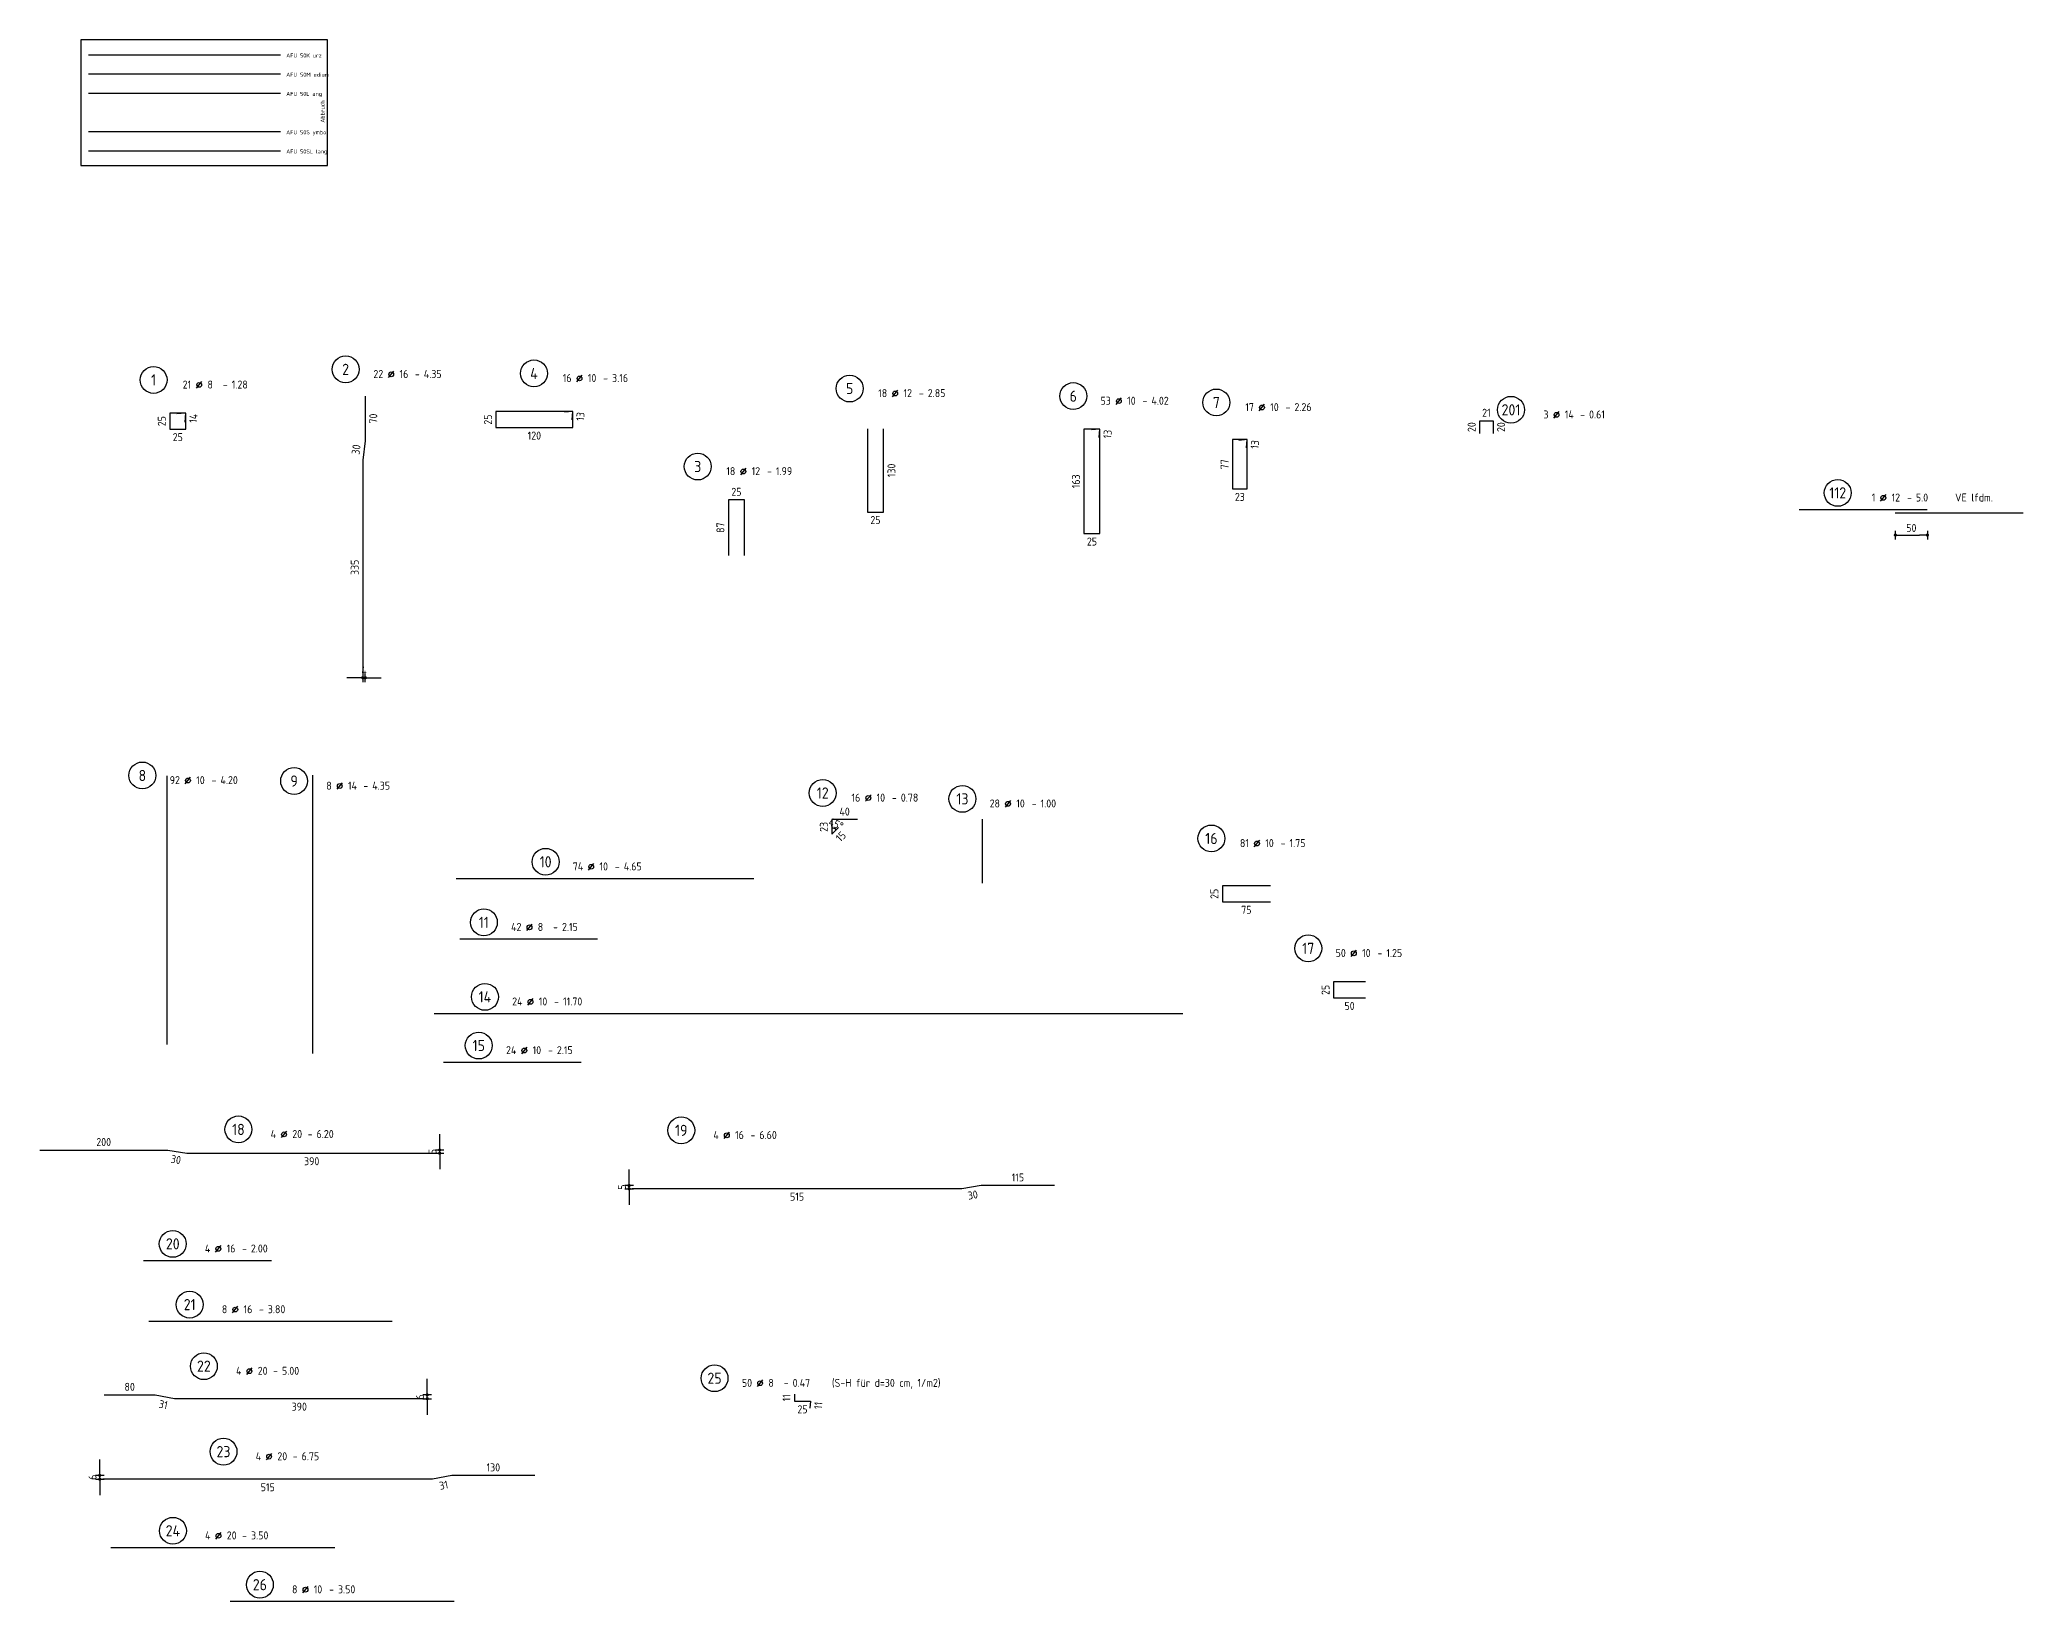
# Model space of a CAD drawing. Extents: x 44 to 147, y 26 to 69.
# Drawn here: x 116.35 to 147.34, y 43.85 to 68.25 of the extents above; entities that cross this region are included whole.
import ezdxf
from ezdxf.enums import TextEntityAlignment as Align

# ---------------------------------------------------------------- set-up
doc = ezdxf.new("R2010")
doc.units = 0
doc.header["$LTSCALE"] = 0.5
doc.linetypes.add('AUSGEZOGEN', pattern=[1000.01, 1000, 0.01])
for name, color, linetype in [('AFU', 7, 'Continuous'), ('MASSE', 7, 'Continuous'), ('RND', 7, 'Continuous'), ('RND_BILD', 7, 'Continuous')]:
    doc.layers.add(name, color=color, linetype=linetype)
doc.styles.add('txt', font='isocp.shx')
doc.linetypes.add('ABBRUCH', pattern='A,0.15,-0.15,["x",Standard,S=0.07,R=0,X=-0.1,Y=-0.0238],-0.005', length=0.305)
doc.linetypes.add('AFU_50K', pattern='A,0.15,["/",Standard,S=0.2,R=0,X=-0.01,Y=-0.1],0.07,["/",Standard,S=0.2,R=0,X=-0.01,Y=-0.1],0.15', length=0.37)
doc.linetypes.add('AFU_50L', pattern='A,0.75,["/",Standard,S=0.2,R=0,X=-0.01,Y=-0.1],0.07,["/",Standard,S=0.2,R=0,X=-0.01,Y=-0.1],0.75', length=1.57)
doc.linetypes.add('AFU_50M', pattern='A,0.45,["/",Standard,S=0.2,R=0,X=-0.01,Y=-0.1],0.07,["/",Standard,S=0.2,R=0,X=-0.01,Y=-0.1],0.45', length=0.97)
doc.linetypes.add('AFU_50S', pattern='A,0,-0.15,["/",Standard,S=0.2,R=0,X=-0.01,Y=-0.1],0,-0.07,["/",Standard,S=0.2,R=0,X=-0.01,Y=-0.1],-0.15', length=0.37)
doc.linetypes.add('AFU_50SL', pattern='A,0,-0.75,["/",Standard,S=0.2,R=0,X=-0.01,Y=-0.1],0,-0.07,["/",Standard,S=0.2,R=0,X=-0.01,Y=-0.1],-0.75', length=1.57)
doc.dimstyles.new('DOT_I', dxfattribs={"dimscale": 0.5, "dimtxt": 0.25, "dimasz": 0.25, "dimexe": 0.1, "dimexo": 0.3, "dimgap": 0.1, "dimtad": 1, "dimdec": 3, "dimzin": 3, "dimtxsty": 'txt', "dimblk": 'DOT', "dimblk1": 'DOT', "dimblk2": 'DOT', "dimsah": 1, "dimcen": 0.1, "dimse1": 1, "dimse2": 1, "dimazin": 0, "dimtfac": 1, "dimtdec": 4, "dimtix": 1, "dimtmove": 2, "dimatfit": 3, "dimfxl": 0, "dimtvp": 1, "dimtolj": 1, "dimtzin": 0, "dimarcsym": 0})

# ---------------------------------------------------------------- blocks, each defined once
blk = doc.blocks.new('RND_AUSZ')
at = {"layer": 'RND', "color": 7, "linetype": 'Continuous'}
blk.add_line((1.341, 0.262), (1.509, 0.466), dxfattribs=at)
at = {"layer": 'RND', "color": 1, "linetype": 'Continuous'}
blk.add_circle((0, 0.52), 0.42, dxfattribs=at)
at = {"layer": 'RND', "color": 7, "linetype": 'Continuous'}
blk.add_circle((1.425, 0.364), 0.075, dxfattribs=at)
at = {"layer": 'RND', "color": 7, "linetype": 'Continuous', "style": 'txt'}
blk.add_text('-', height=0.25, dxfattribs=at).set_placement((2.163, 0.25))
at = {"layer": 'RND', "color": 1, "linetype": 'Continuous', "style": 'txt'}
blk.add_attdef('POS', text='', height=0.35, dxfattribs=at).set_placement((0, 0.52), align=Align.MIDDLE)
at = {"layer": 'RND', "color": 7, "linetype": 'Continuous', "style": 'txt'}
for tag, p in [('WIEOFT', (-0.536, 0.25)), ('STK', (1.174, 0.25))]:
    blk.add_attdef(tag, text='', height=0.25, dxfattribs=at).set_placement(p, align=Align.RIGHT)
for tag, p in [('DS', (1.683, 0.25)), ('LANG', (2.441, 0.25)), ('TEXT', (3.669, 0.25))]:
    blk.add_attdef(tag, p, '', height=0.25, dxfattribs=at)
blk = doc.blocks.new('DOT')
at = {"layer": 'MASSE', "color": 7, "linetype": 'Continuous'}
for p, q in [((0, 0), (-1, 0)), ((0, 0.54), (0, -0.54))]:
    blk.add_line(p, q, dxfattribs=at)
at = {"layer": 'MASSE', "color": 7, "linetype": 'Continuous', "const_width": 0.2}
blk.add_lwpolyline([(-0.1, 0, 1), (0.1, 0, 1)], format="xyb", close=True, dxfattribs=at)
blk = doc.blocks.new('*D19')
at = {"layer": 'DEFPOINTS', "color": 0, "linetype": 'AUSGEZOGEN', "transparency": 16777216}
for p in [(121.397, 58.278), (121.437, 58.278), (121.437, 58.278)]:
    blk.add_point(p, dxfattribs=at)
at = {"layer": 'RND', "color": 0, "linetype": 'AUSGEZOGEN', "lineweight": -2, "transparency": 16777216}
for p, q in [((121.272, 58.278), (121.147, 58.278)), ((121.397, 58.278), (121.437, 58.278)), ((121.562, 58.278), (121.687, 58.278))]:
    blk.add_line(p, q, dxfattribs=at)
at = {"layer": 'RND', "color": 0, "linetype": 'AUSGEZOGEN', "lineweight": -2, "transparency": 16777216, "xscale": 0.125, "yscale": 0.125, "zscale": 0.125}
blk.add_blockref('DOT', (121.397, 58.278), dxfattribs=at)
at = {"layer": 'RND', "color": 0, "linetype": 'AUSGEZOGEN', "lineweight": -2, "transparency": 16777216, "xscale": 0.125, "yscale": 0.125, "zscale": 0.125, "rotation": 180}
blk.add_blockref('DOT', (121.437, 58.278), dxfattribs=at)
at = {"layer": 'RND', "color": 0, "linetype": 'AUSGEZOGEN', "transparency": 16777216, "insert": (121.417, 58.391), "char_height": 0.125, "attachment_point": 5, "style": 'txt'}
blk.add_mtext('\\A1;4', dxfattribs=at)
blk = doc.blocks.new('*D20')
at = {"layer": 'DEFPOINTS', "color": 0, "linetype": 'AUSGEZOGEN', "transparency": 16777216}
for p in [(128.726, 55.948), (128.726, 55.833), (128.776, 55.919), (128.779, 55.886)]:
    blk.add_point(p, dxfattribs=at)
at = {"layer": 'RND', "color": 0, "linetype": 'AUSGEZOGEN', "lineweight": -2, "transparency": 16777216}
blk.add_arc((128.726, 55.833), 0.1, 45, 90, dxfattribs=at)
at = {"layer": 'RND', "color": 0, "linetype": 'AUSGEZOGEN', "transparency": 16777216, "insert": (128.793, 55.994), "char_height": 0.125, "attachment_point": 5, "rotation": 337.5, "style": 'txt'}
blk.add_mtext('\\A1;45°', dxfattribs=at)
blk = doc.blocks.new('*D30')
at = {"layer": 'DEFPOINTS', "color": 0, "linetype": 'AUSGEZOGEN', "transparency": 16777216}
for p in [(125.558, 50.345), (125.558, 50.345), (125.558, 50.295)]:
    blk.add_point(p, dxfattribs=at)
at = {"layer": 'RND', "color": 0, "linetype": 'AUSGEZOGEN', "lineweight": -2, "transparency": 16777216}
for p, q in [((125.558, 50.47), (125.558, 50.595)), ((125.558, 50.295), (125.558, 50.345)), ((125.558, 50.17), (125.558, 50.045))]:
    blk.add_line(p, q, dxfattribs=at)
at = {"layer": 'RND', "color": 0, "linetype": 'AUSGEZOGEN', "lineweight": -2, "transparency": 16777216, "xscale": 0.125, "yscale": 0.125, "zscale": 0.125}
for p, rotation in [((125.558, 50.345), 270), ((125.558, 50.295), 90)]:
    blk.add_blockref('DOT', p, dxfattribs=dict(at, rotation=rotation))
at = {"layer": 'RND', "color": 0, "linetype": 'AUSGEZOGEN', "transparency": 16777216, "insert": (125.446, 50.32), "char_height": 0.125, "attachment_point": 5, "rotation": 90, "style": 'txt'}
blk.add_mtext('\\A1;5', dxfattribs=at)
blk = doc.blocks.new('*D32')
at = {"layer": 'DEFPOINTS', "color": 0, "linetype": 'AUSGEZOGEN', "transparency": 16777216}
for p in [(122.405, 47.074), (122.405, 47.074), (122.405, 47.014)]:
    blk.add_point(p, dxfattribs=at)
at = {"layer": 'RND', "color": 0, "linetype": 'AUSGEZOGEN', "lineweight": -2, "transparency": 16777216}
for p, q in [((122.405, 47.199), (122.405, 47.324)), ((122.405, 47.014), (122.405, 47.074)), ((122.405, 46.889), (122.405, 46.764))]:
    blk.add_line(p, q, dxfattribs=at)
at = {"layer": 'RND', "color": 0, "linetype": 'AUSGEZOGEN', "lineweight": -2, "transparency": 16777216, "xscale": 0.125, "yscale": 0.125, "zscale": 0.125}
for p, rotation in [((122.405, 47.074), 270), ((122.405, 47.014), 90)]:
    blk.add_blockref('DOT', p, dxfattribs=dict(at, rotation=rotation))
at = {"layer": 'RND', "color": 0, "linetype": 'AUSGEZOGEN', "transparency": 16777216, "insert": (122.293, 47.044), "char_height": 0.125, "attachment_point": 5, "rotation": 90, "style": 'txt'}
blk.add_mtext('\\A1;6', dxfattribs=at)
blk = doc.blocks.new('*D47')
at = {"layer": 'DEFPOINTS', "color": 0, "linetype": 'AUSGEZOGEN', "transparency": 16777216}
for p in [(145.344, 60.858), (145.844, 60.858), (145.844, 60.508)]:
    blk.add_point(p, dxfattribs=at)
at = {"layer": 'RND', "color": 0, "linetype": 'AUSGEZOGEN', "lineweight": -2, "transparency": 16777216}
blk.add_line((145.469, 60.508), (145.719, 60.508), dxfattribs=at)
at = {"layer": 'RND', "color": 0, "linetype": 'AUSGEZOGEN', "lineweight": -2, "transparency": 16777216, "xscale": 0.125, "yscale": 0.125, "zscale": 0.125, "rotation": 180}
blk.add_blockref('DOT', (145.344, 60.508), dxfattribs=at)
at = {"layer": 'RND', "color": 0, "linetype": 'AUSGEZOGEN', "lineweight": -2, "transparency": 16777216, "xscale": 0.125, "yscale": 0.125, "zscale": 0.125}
blk.add_blockref('DOT', (145.844, 60.508), dxfattribs=at)
at = {"layer": 'RND', "color": 0, "linetype": 'AUSGEZOGEN', "transparency": 16777216, "insert": (145.594, 60.62), "char_height": 0.125, "attachment_point": 5, "style": 'txt'}
blk.add_mtext('\\A1;50', dxfattribs=at)
blk = doc.blocks.new('*D58')
at = {"layer": 'DEFPOINTS', "color": 0, "linetype": 'AUSGEZOGEN', "transparency": 16777216}
for p in [(125.558, 50.345), (125.558, 50.345), (125.558, 50.295)]:
    blk.add_point(p, dxfattribs=at)
at = {"layer": 'RND', "color": 0, "linetype": 'AUSGEZOGEN', "lineweight": -2, "transparency": 16777216}
for p, q in [((125.558, 50.47), (125.558, 50.595)), ((125.558, 50.295), (125.558, 50.345)), ((125.558, 50.17), (125.558, 50.045))]:
    blk.add_line(p, q, dxfattribs=at)
at = {"layer": 'RND', "color": 0, "linetype": 'AUSGEZOGEN', "lineweight": -2, "transparency": 16777216, "xscale": 0.125, "yscale": 0.125, "zscale": 0.125}
for p, rotation in [((125.558, 50.345), 270), ((125.558, 50.295), 90)]:
    blk.add_blockref('DOT', p, dxfattribs=dict(at, rotation=rotation))
at = {"layer": 'RND', "color": 0, "linetype": 'AUSGEZOGEN', "transparency": 16777216, "insert": (125.446, 50.32), "char_height": 0.125, "attachment_point": 5, "rotation": 90, "style": 'txt'}
blk.add_mtext('\\A1;5', dxfattribs=at)
blk = doc.blocks.new('*D59')
at = {"layer": 'DEFPOINTS', "color": 0, "linetype": 'AUSGEZOGEN', "transparency": 16777216}
for p in [(117.288, 45.816), (117.288, 45.816), (117.288, 45.756)]:
    blk.add_point(p, dxfattribs=at)
at = {"layer": 'RND', "color": 0, "linetype": 'AUSGEZOGEN', "lineweight": -2, "transparency": 16777216}
for p, q in [((117.288, 45.941), (117.288, 46.066)), ((117.288, 45.756), (117.288, 45.816)), ((117.288, 45.631), (117.288, 45.506))]:
    blk.add_line(p, q, dxfattribs=at)
at = {"layer": 'RND', "color": 0, "linetype": 'AUSGEZOGEN', "lineweight": -2, "transparency": 16777216, "xscale": 0.125, "yscale": 0.125, "zscale": 0.125}
for p, rotation in [((117.288, 45.816), 270), ((117.288, 45.756), 90)]:
    blk.add_blockref('DOT', p, dxfattribs=dict(at, rotation=rotation))
at = {"layer": 'RND', "color": 0, "linetype": 'AUSGEZOGEN', "transparency": 16777216, "insert": (117.175, 45.786), "char_height": 0.125, "attachment_point": 5, "rotation": 90, "style": 'txt'}
blk.add_mtext('\\A1;6', dxfattribs=at)
blk = doc.blocks.new('*D63')
at = {"layer": 'DEFPOINTS', "color": 0, "linetype": 'AUSGEZOGEN', "transparency": 16777216}
for p in [(122.599, 50.899), (122.599, 50.899), (122.599, 50.849)]:
    blk.add_point(p, dxfattribs=at)
at = {"layer": 'RND', "color": 0, "linetype": 'AUSGEZOGEN', "lineweight": -2, "transparency": 16777216}
for p, q in [((122.599, 51.024), (122.599, 51.149)), ((122.599, 50.849), (122.599, 50.899)), ((122.599, 50.724), (122.599, 50.599))]:
    blk.add_line(p, q, dxfattribs=at)
at = {"layer": 'RND', "color": 0, "linetype": 'AUSGEZOGEN', "lineweight": -2, "transparency": 16777216, "xscale": 0.125, "yscale": 0.125, "zscale": 0.125}
for p, rotation in [((122.599, 50.899), 270), ((122.599, 50.849), 90)]:
    blk.add_blockref('DOT', p, dxfattribs=dict(at, rotation=rotation))
at = {"layer": 'RND', "color": 0, "linetype": 'AUSGEZOGEN', "transparency": 16777216, "insert": (122.487, 50.874), "char_height": 0.125, "attachment_point": 5, "rotation": 90, "style": 'txt'}
blk.add_mtext('\\A1;5', dxfattribs=at)
blk = doc.blocks.new('*D67')
at = {"layer": 'DEFPOINTS', "color": 0, "linetype": 'AUSGEZOGEN', "transparency": 16777216}
for p in [(122.599, 50.899), (122.599, 50.899), (122.599, 50.849)]:
    blk.add_point(p, dxfattribs=at)
at = {"layer": 'RND_BILD', "color": 0, "linetype": 'AUSGEZOGEN', "lineweight": -2, "transparency": 16777216}
for p, q in [((122.599, 51.024), (122.599, 51.149)), ((122.599, 50.849), (122.599, 50.899)), ((122.599, 50.724), (122.599, 50.599))]:
    blk.add_line(p, q, dxfattribs=at)
at = {"layer": 'RND_BILD', "color": 0, "linetype": 'AUSGEZOGEN', "lineweight": -2, "transparency": 16777216, "xscale": 0.125, "yscale": 0.125, "zscale": 0.125}
for p, rotation in [((122.599, 50.899), 270), ((122.599, 50.849), 90)]:
    blk.add_blockref('DOT', p, dxfattribs=dict(at, rotation=rotation))
at = {"layer": 'RND_BILD', "color": 0, "linetype": 'AUSGEZOGEN', "transparency": 16777216, "insert": (122.487, 50.874), "char_height": 0.125, "attachment_point": 5, "rotation": 90, "style": 'txt'}
blk.add_mtext('\\A1;5', dxfattribs=at)
blk = doc.blocks.new('*D68')
at = {"layer": 'DEFPOINTS', "color": 0, "linetype": 'AUSGEZOGEN', "transparency": 16777216}
for p in [(125.558, 50.345), (125.558, 50.345), (125.558, 50.295)]:
    blk.add_point(p, dxfattribs=at)
at = {"layer": 'RND', "color": 0, "linetype": 'AUSGEZOGEN', "lineweight": -2, "transparency": 16777216}
for p, q in [((125.558, 50.47), (125.558, 50.595)), ((125.558, 50.295), (125.558, 50.345)), ((125.558, 50.17), (125.558, 50.045))]:
    blk.add_line(p, q, dxfattribs=at)
at = {"layer": 'RND', "color": 0, "linetype": 'AUSGEZOGEN', "lineweight": -2, "transparency": 16777216, "xscale": 0.125, "yscale": 0.125, "zscale": 0.125}
for p, rotation in [((125.558, 50.345), 270), ((125.558, 50.295), 90)]:
    blk.add_blockref('DOT', p, dxfattribs=dict(at, rotation=rotation))
at = {"layer": 'RND', "color": 0, "linetype": 'AUSGEZOGEN', "transparency": 16777216, "insert": (125.446, 50.32), "char_height": 0.125, "attachment_point": 5, "rotation": 90, "style": 'txt'}
blk.add_mtext('\\A1;5', dxfattribs=at)
blk = doc.blocks.new('*D69')
at = {"layer": 'DEFPOINTS', "color": 0, "linetype": 'AUSGEZOGEN', "transparency": 16777216}
for p in [(117.288, 45.816), (117.288, 45.816), (117.288, 45.756)]:
    blk.add_point(p, dxfattribs=at)
at = {"layer": 'RND', "color": 0, "linetype": 'AUSGEZOGEN', "lineweight": -2, "transparency": 16777216}
for p, q in [((117.288, 45.941), (117.288, 46.066)), ((117.288, 45.756), (117.288, 45.816)), ((117.288, 45.631), (117.288, 45.506))]:
    blk.add_line(p, q, dxfattribs=at)
at = {"layer": 'RND', "color": 0, "linetype": 'AUSGEZOGEN', "lineweight": -2, "transparency": 16777216, "xscale": 0.125, "yscale": 0.125, "zscale": 0.125}
for p, rotation in [((117.288, 45.816), 270), ((117.288, 45.756), 90)]:
    blk.add_blockref('DOT', p, dxfattribs=dict(at, rotation=rotation))
at = {"layer": 'RND', "color": 0, "linetype": 'AUSGEZOGEN', "transparency": 16777216, "insert": (117.175, 45.786), "char_height": 0.125, "attachment_point": 5, "rotation": 90, "style": 'txt'}
blk.add_mtext('\\A1;6', dxfattribs=at)

msp = doc.modelspace()

# ---------------------------------------------------------------- linework, layer by layer
at = {"layer": 'AFU', "color": 8, "linetype": 'AFU_50K'}
msp.add_line((120.1102, 68.0085), (117.1102, 68.0085), dxfattribs=at)
at = {"layer": 'AFU', "color": 8, "linetype": 'AFU_50M'}
msp.add_line((120.1102, 67.7085), (117.1102, 67.7085), dxfattribs=at)
at = {"layer": 'AFU', "color": 8, "linetype": 'AFU_50L'}
msp.add_line((120.1102, 67.4085), (117.1102, 67.4085), dxfattribs=at)
at = {"layer": 'AFU', "color": 8, "linetype": 'AFU_50S'}
msp.add_line((120.1102, 66.8085), (117.1102, 66.8085), dxfattribs=at)
at = {"layer": 'AFU', "color": 8, "linetype": 'AFU_50SL'}
msp.add_line((120.1102, 66.5085), (117.1102, 66.5085), dxfattribs=at)
at = {"layer": 'AFU', "color": 8, "linetype": 'ABBRUCH'}
msp.add_lwpolyline([(116.9916, 66.2823), (120.8462, 66.2823), (120.8462, 68.2491), (116.9916, 68.2491)], close=True, dxfattribs=at)
at = {"layer": 'RND', "color": 1, "linetype": 'AUSGEZOGEN'}
for points in [[(121.4368, 62.6785), (121.4368, 61.9785), (121.3968, 61.6785), (121.3968, 58.3285)], [(118.62, 62.274), (118.6322, 62.4135), (118.3822, 62.4135), (118.3822, 62.1635), (118.6322, 62.1635), (118.6322, 62.4135), (118.4927, 62.4013)], [(124.6671, 62.3082), (124.6785, 62.4377), (123.4785, 62.4377), (123.4785, 62.1877), (124.6785, 62.1877), (124.6785, 62.4377), (124.549, 62.4263)], [(129.2832, 62.1688), (129.2832, 60.8688), (129.5332, 60.8688), (129.5332, 62.1688)], [(132.9045, 62.033), (132.9158, 62.1625), (132.6658, 62.1625), (132.6658, 60.5325), (132.9158, 60.5325), (132.9158, 62.1625), (132.7863, 62.1512)], [(135.2058, 61.8698), (135.2171, 61.9994), (134.9871, 61.9994), (134.9871, 61.2294), (135.2171, 61.2294), (135.2171, 61.9994), (135.0876, 61.988)], [(138.8492, 62.0951), (138.8492, 62.2951), (139.0592, 62.2951), (139.0592, 62.0951)], [(127.361, 60.189), (127.361, 61.059), (127.111, 61.059), (127.111, 60.189)], [(143.8436, 60.9075), (145.8436, 60.9075)], [(145.3436, 60.8575), (147.3436, 60.8575)], [(118.3409, 52.5484), (118.3409, 56.7484)], [(120.6157, 52.4084), (120.6157, 56.7584)], [(129.1263, 56.0626), (128.7263, 56.0626), (128.7263, 55.8326), (128.8323, 55.9386)], [(131.079, 55.0715), (131.079, 56.0715)], [(122.8582, 55.1432), (127.5082, 55.1432)], [(135.5788, 55.0278), (134.8288, 55.0278), (134.8288, 54.7778), (135.5788, 54.7778)], [(122.9141, 54.197), (125.0641, 54.197)], [(137.0656, 53.5262), (136.5656, 53.5262), (136.5656, 53.2762), (137.0656, 53.2762)], [(122.5107, 53.0331), (134.2107, 53.0331)], [(122.659, 52.2723), (124.809, 52.2723)], [(116.3491, 50.8994), (118.3491, 50.8994), (118.6491, 50.8494), (122.5491, 50.8494)], [(132.2083, 50.3454), (131.0583, 50.3454), (130.7583, 50.2954), (125.6083, 50.2954)], [(117.9697, 49.1733), (119.9697, 49.1733)], [(118.0543, 48.2241), (121.8543, 48.2241)], [(117.3554, 47.0744), (118.1554, 47.0744), (118.4554, 47.0144), (122.3554, 47.0144)], [(128.1435, 47.0838), (128.1435, 46.9738), (128.3935, 46.9738), (128.3839, 46.8642)], [(124.0876, 45.8156), (122.7876, 45.8156), (122.4876, 45.7556), (117.3376, 45.7556)], [(117.4593, 44.6901), (120.9593, 44.6901)], [(119.3252, 43.8477), (122.8252, 43.8477)]]:
    msp.add_lwpolyline(points, dxfattribs=at)

# ---------------------------------------------------------------- block references
at = {"layer": 'RND', "color": 102, "linetype": 'AUSGEZOGEN', "xscale": 0.5, "yscale": 0.5, "zscale": 0.5}
msp.add_blockref('RND_AUSZ', (121.13, 62.8379), dxfattribs=at).add_auto_attribs({'POS': '2', 'STK': '22', 'DS': '16', 'LANG': '4.35'})
at = {"layer": 'RND', "color": 7, "linetype": 'AUSGEZOGEN', "xscale": 0.5, "yscale": 0.5, "zscale": 0.5}
for p, values in [((124.0724, 62.7742), {'POS': '4', 'STK': '16', 'DS': '10', 'LANG': '3.16'}), ((118.1294, 62.6725), {'POS': '1', 'STK': '21', 'DS': '8', 'LANG': '1.28'}), ((129.0047, 62.5382), {'POS': '5', 'STK': '18', 'DS': '12', 'LANG': '2.85'}), ((132.4992, 62.4198), {'POS': '6', 'STK': '53', 'DS': '10', 'LANG': '4.02'}), ((134.7345, 62.32), {'POS': '7', 'STK': '17', 'DS': '10', 'LANG': '2.26'}), ((126.6318, 61.3196), {'POS': '3', 'STK': '18', 'DS': '12', 'LANG': '1.99'}), ((144.4436, 60.9075), {'POS': '112', 'STK': '1', 'DS': '12', 'LANG': '5.0', 'TEXT': 'VE lfdm.'}), ((134.6573, 55.5077), {'POS': '16', 'STK': '81', 'DS': '10', 'LANG': '1.75'}), ((136.1702, 53.7905), {'POS': '17', 'STK': '50', 'DS': '10', 'LANG': '1.25'}), ((123.2098, 52.2723), {'POS': '15', 'STK': '24', 'DS': '10', 'LANG': '2.15'}), ((126.3735, 50.9467), {'POS': '19', 'STK': '4', 'DS': '16', 'LANG': '6.60'}), ((118.4283, 49.1733), {'POS': '20', 'STK': '4', 'DS': '16', 'LANG': '2.00'}), ((126.8935, 47.0738), {'POS': '25', 'STK': '50', 'DS': '8', 'LANG': '0.47', 'TEXT': '(S-H für d=30 cm, 1/m2)'}), ((119.2214, 45.9269), {'POS': '23', 'STK': '4', 'DS': '20', 'LANG': '6.75'}), ((118.4311, 44.6901), {'POS': '24', 'STK': '4', 'DS': '20', 'LANG': '3.50'})]:
    msp.add_blockref('RND_AUSZ', p, dxfattribs=at).add_auto_attribs(values)
at = {"layer": 'RND', "color": 1, "linetype": 'AUSGEZOGEN', "xscale": 0.5, "yscale": 0.5, "zscale": 0.5}
for p, values in [((139.338, 62.2054), {'POS': '201', 'STK': '3', 'DS': '14', 'LANG': '0.61'}), ((117.9535, 56.4917), {'POS': '8', 'STK': '92', 'DS': '10', 'LANG': '4.20'}), ((120.325, 56.405), {'POS': '9', 'STK': '8', 'DS': '14', 'LANG': '4.35'}), ((128.5841, 56.218), {'POS': '12', 'STK': '16', 'DS': '10', 'LANG': '0.78'}), ((130.7671, 56.1269), {'POS': '13', 'STK': '28', 'DS': '10', 'LANG': '1.00'}), ((124.2545, 55.1432), {'POS': '10', 'STK': '74', 'DS': '10', 'LANG': '4.65'}), ((123.2894, 54.197), {'POS': '11', 'STK': '42', 'DS': '8', 'LANG': '2.15'}), ((123.3058, 53.0331), {'POS': '14', 'STK': '24', 'DS': '10', 'LANG': '11.70'}), ((119.4547, 50.9618), {'POS': '18', 'STK': '4', 'DS': '20', 'LANG': '6.20'}), ((118.6931, 48.2241), {'POS': '21', 'STK': '8', 'DS': '16', 'LANG': '3.80'}), ((118.9144, 47.2621), {'POS': '22', 'STK': '4', 'DS': '20', 'LANG': '5.00'}), ((119.7895, 43.8477), {'POS': '26', 'STK': '8', 'DS': '10', 'LANG': '3.50'})]:
    msp.add_blockref('RND_AUSZ', p, dxfattribs=at).add_auto_attribs(values)

# ---------------------------------------------------------------- texts
at = {"layer": 'AFU', "color": 8, "linetype": 'AFU_50K', "style": 'txt'}
msp.add_text('AFU 50K urz', height=0.0625, dxfattribs=at).set_placement((120.2014, 67.9708))
at = {"layer": 'AFU', "color": 8, "linetype": 'AFU_50M', "style": 'txt'}
msp.add_text('AFU 50M edium', height=0.0625, dxfattribs=at).set_placement((120.2014, 67.6708))
at = {"layer": 'AFU', "color": 8, "linetype": 'AFU_50L', "style": 'txt'}
msp.add_text('AFU 50L ang', height=0.0625, dxfattribs=at).set_placement((120.2014, 67.3708))
at = {"layer": 'AFU', "color": 8, "linetype": 'ABBRUCH', "style": 'txt'}
msp.add_text('Abbruch', height=0.0625, rotation=90, dxfattribs=at).set_placement((120.8009, 66.9518))
at = {"layer": 'AFU', "color": 8, "linetype": 'AFU_50S', "style": 'txt'}
msp.add_text('AFU 50S ymbol', height=0.0625, dxfattribs=at).set_placement((120.2014, 66.7708))
at = {"layer": 'AFU', "color": 8, "linetype": 'AFU_50SL', "style": 'txt'}
msp.add_text('AFU 50SL lang', height=0.0625, dxfattribs=at).set_placement((120.2014, 66.4708))
at = {"layer": 'RND', "color": 7, "linetype": 'AUSGEZOGEN', "style": 'txt'}
for s, rotation, p in [('25', 90, (118.2572, 62.2885)), ('14', 84.99986, (118.7506, 62.3329)), ('70', 90, (121.5618, 62.3285)), ('25', 90, (123.3535, 62.3127)), ('13', 84.99986, (124.7973, 62.362)), ('13', 84.99986, (133.0347, 62.0869)), ('20', 90, (138.7242, 62.1951)), ('20', 90, (139.1842, 62.1951)), ('30', 82.40536, (121.2929, 61.845)), ('77', 90, (134.8621, 61.6144)), ('13', 84.99986, (135.336, 61.9237)), ('130', 90, (129.6582, 61.5188)), ('163', 90, (132.5408, 61.3475)), ('87', 90, (126.986, 60.624)), ('335', 90, (121.2718, 60.0035)), ('23', 90, (128.6013, 55.9476)), ('15', 45, (128.8677, 55.7972)), ('25', 90, (134.7038, 54.9028)), ('25', 90, (136.4406, 53.4012)), ('30', 9.46232, (130.9289, 50.1971)), ('31', 348.69007, (118.2809, 46.9218)), ('11', 90, (128.0185, 47.0288)), ('11', 85, (128.5132, 46.9081)), ('31', 11.30993, (122.6621, 45.663))]:
    msp.add_text(s, height=0.125, rotation=rotation, dxfattribs=at).set_placement(p, align=Align.MIDDLE)
for s, p in [('21', (138.9542, 62.4201)), ('25', (118.5072, 62.0385)), ('120', (124.0785, 62.0627)), ('25', (127.236, 61.184)), ('23', (135.1021, 61.1044)), ('25', (129.4082, 60.7438)), ('25', (132.7908, 60.4075)), ('40', (128.9263, 56.1876)), ('75', (135.2038, 54.6528)), ('50', (136.8156, 53.1512)), ('115', (131.6333, 50.4704)), ('515', (128.1833, 50.1704)), ('80', (117.7554, 47.1994)), ('390', (120.4054, 46.8894)), ('25', (128.2685, 46.8488)), ('130', (123.4376, 45.9406)), ('515', (119.9126, 45.6306))]:
    msp.add_text(s, height=0.125, dxfattribs=at).set_placement(p, align=Align.MIDDLE)
at = {"layer": 'RND_BILD', "color": 7, "linetype": 'AUSGEZOGEN', "style": 'txt'}
for s, p in [('200', (117.3491, 51.0244)), ('390', (120.5991, 50.7244))]:
    msp.add_text(s, height=0.125, dxfattribs=at).set_placement(p, align=Align.MIDDLE)
msp.add_text('30', height=0.125, rotation=350.53768, dxfattribs=at).set_placement((118.4785, 50.7511), align=Align.MIDDLE)

# ---------------------------------------------------------------- dimensions: what is measured, and where the dimension line sits
at = {"layer": 'RND', "color": 7, "linetype": 'AUSGEZOGEN'}
for base, p1, p2, picture, middle in [((145.8436, 60.5075), (145.3436, 60.8575), (145.8436, 60.8575), '*D47', (145.5936, 60.62)), ((121.4368, 58.2785), (121.3968, 58.2785), (121.4368, 58.2785), '*D19', (121.4168, 58.391))]:
    dim = msp.add_linear_dim(base=base, p1=p1, p2=p2, dimstyle='DOT_I', override={"dimdec": 0, "dimlfac": 100}, dxfattribs=at)
    dim.commit()
    dim.dimension.update_dxf_attribs({"geometry": picture, "text_midpoint": middle})
dim = msp.add_angular_dim_3p(base=(128.7763, 55.9192), center=(128.7263, 55.8326), p1=(128.7793, 55.8856), p2=(128.7263, 55.9476), dimstyle='DOT_I', override={"dimdec": 2, "dimadec": 0}, dxfattribs=at)
dim.commit()
dim.dimension.update_dxf_attribs({"geometry": '*D20', "text_midpoint": (128.7932, 55.9942), "dimtype": 165})
for base, p1, p2, override, picture, middle in [((122.5991, 50.8994), (122.5991, 50.8494), (122.5991, 50.8994), {"dimdec": 0, "dimlfac": 100}, '*D63', (122.4866, 50.8744)), ((125.5583, 50.3454), (125.5583, 50.2954), (125.5583, 50.3454), {"dimdec": 0, "dimlfac": 100}, '*D30', (125.4458, 50.3204)), ((125.5583, 50.3454), (125.5583, 50.2954), (125.5583, 50.3454), {"dimdec": 0, "dimlfac": 100, "dimrnd": 0.0005}, '*D58', (125.4458, 50.3204)), ((125.5583, 50.3454), (125.5583, 50.2954), (125.5583, 50.3454), {"dimdec": 0, "dimlfac": 100}, '*D68', (125.4458, 50.3204)), ((122.4054, 47.0744), (122.4054, 47.0144), (122.4054, 47.0744), {"dimdec": 0, "dimlfac": 100}, '*D32', (122.2929, 47.0444)), ((117.2876, 45.8156), (117.2876, 45.7556), (117.2876, 45.8156), {"dimdec": 0, "dimlfac": 100, "dimrnd": 0.0005}, '*D59', (117.1751, 45.7856)), ((117.2876, 45.8156), (117.2876, 45.7556), (117.2876, 45.8156), {"dimdec": 0, "dimlfac": 100, "dimrnd": 0.0005}, '*D69', (117.1751, 45.7856))]:
    dim = msp.add_linear_dim(base=base, p1=p1, p2=p2, angle=90, dimstyle='DOT_I', override=override, dxfattribs=at)
    dim.commit()
    dim.dimension.update_dxf_attribs({"geometry": picture, "text_midpoint": middle})
at = {"layer": 'RND_BILD', "color": 7, "linetype": 'AUSGEZOGEN'}
dim = msp.add_linear_dim(base=(122.5991, 50.8994), p1=(122.5991, 50.8494), p2=(122.5991, 50.8994), angle=90, dimstyle='DOT_I', override={"dimdec": 0, "dimlfac": 100}, dxfattribs=at)
dim.commit()
dim.dimension.update_dxf_attribs({"geometry": '*D67', "text_midpoint": (122.4866, 50.8744)})

doc.saveas('drawing.dxf')
